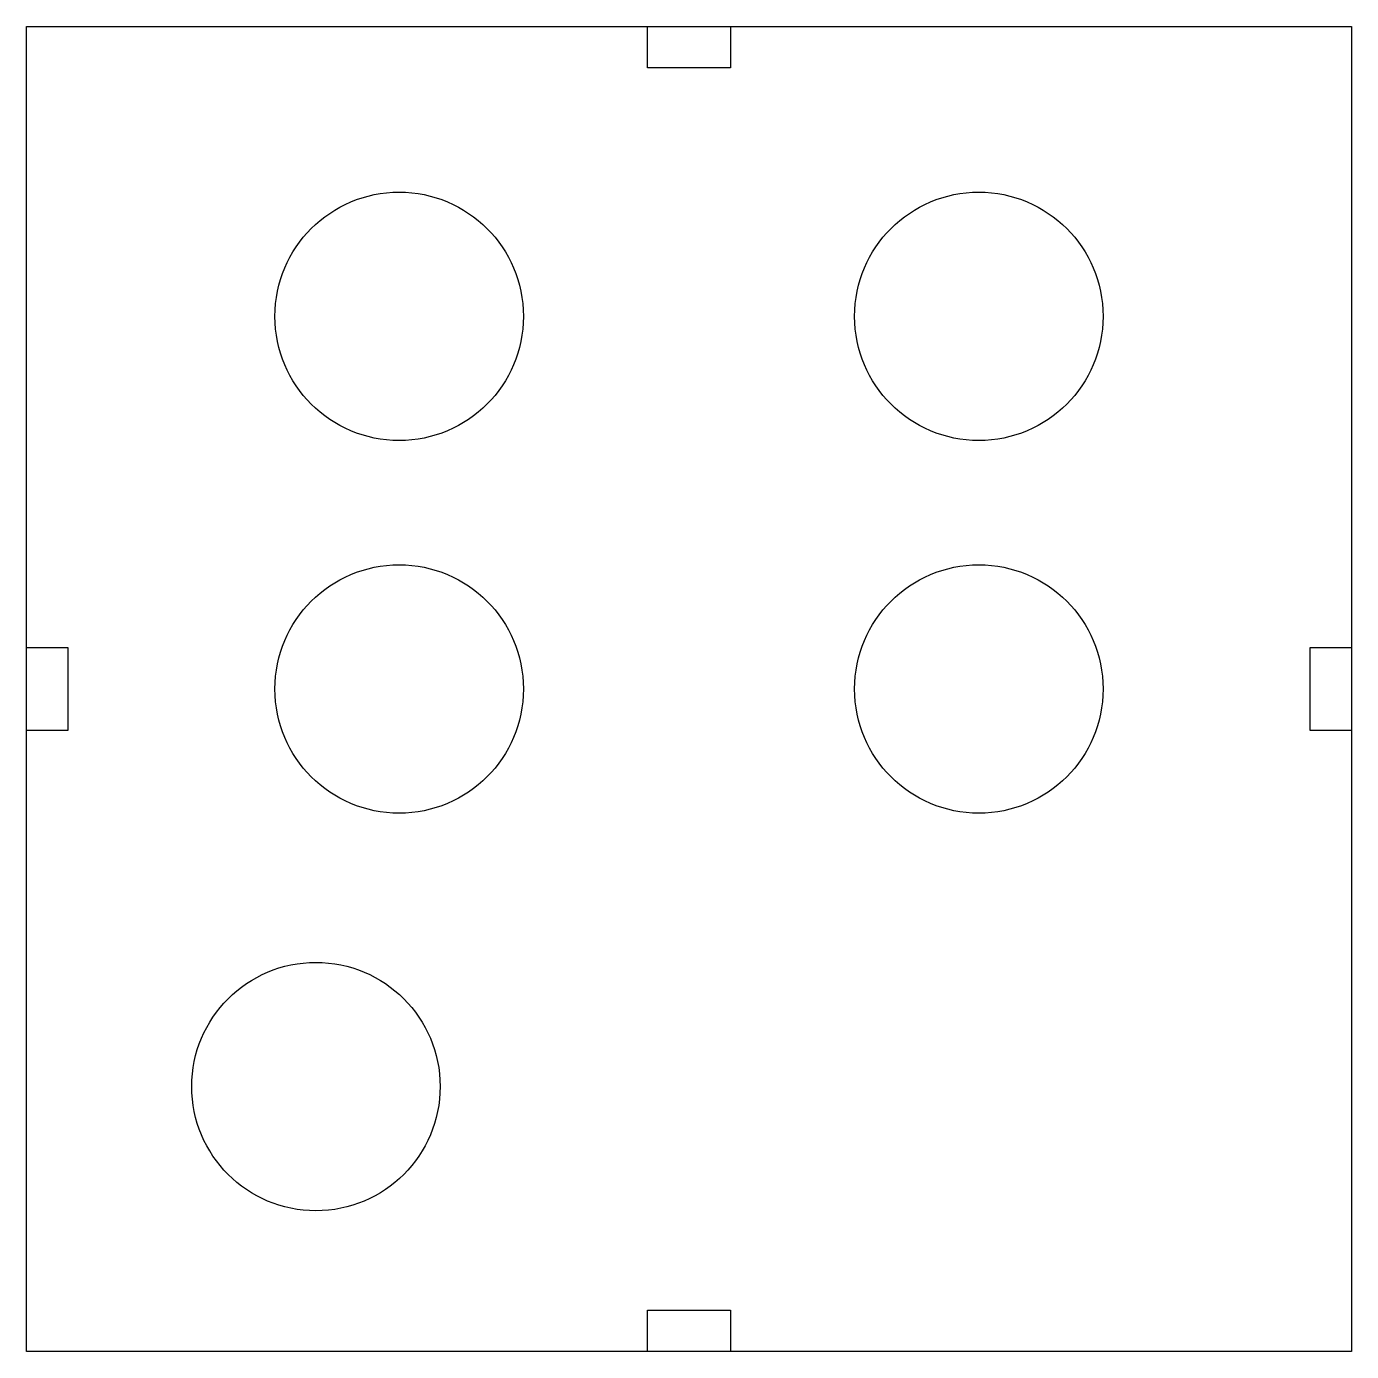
# Model space of a CAD drawing. Header units: millimetres. Extents: x -5 to 155, y -5 to 155.
import ezdxf

# ---------------------------------------------------------------- set-up
doc = ezdxf.new("R2010")
doc.units = ezdxf.units.MM
doc.layers.get('0').update_dxf_attribs({"linetype": 'CONTINUOUS'})

msp = doc.modelspace()

# ---------------------------------------------------------------- linework, layer by layer
for points in [[(155, -5), (-5, -5), (-5, 155), (155, 155)], [(80, 150), (70, 150), (70, 155), (80, 155)], [(0, 70), (-5, 70), (-5, 80), (0, 80)], [(155, 70), (150, 70), (150, 80), (155, 80)], [(80, -5), (70, -5), (70, 0), (80, 0)]]:
    msp.add_lwpolyline(points, close=True)
for centre in [(40, 120), (110, 120), (40, 75), (110, 75), (29.95, 26.99)]:
    msp.add_circle(centre, 15)

doc.saveas('drawing.dxf')
